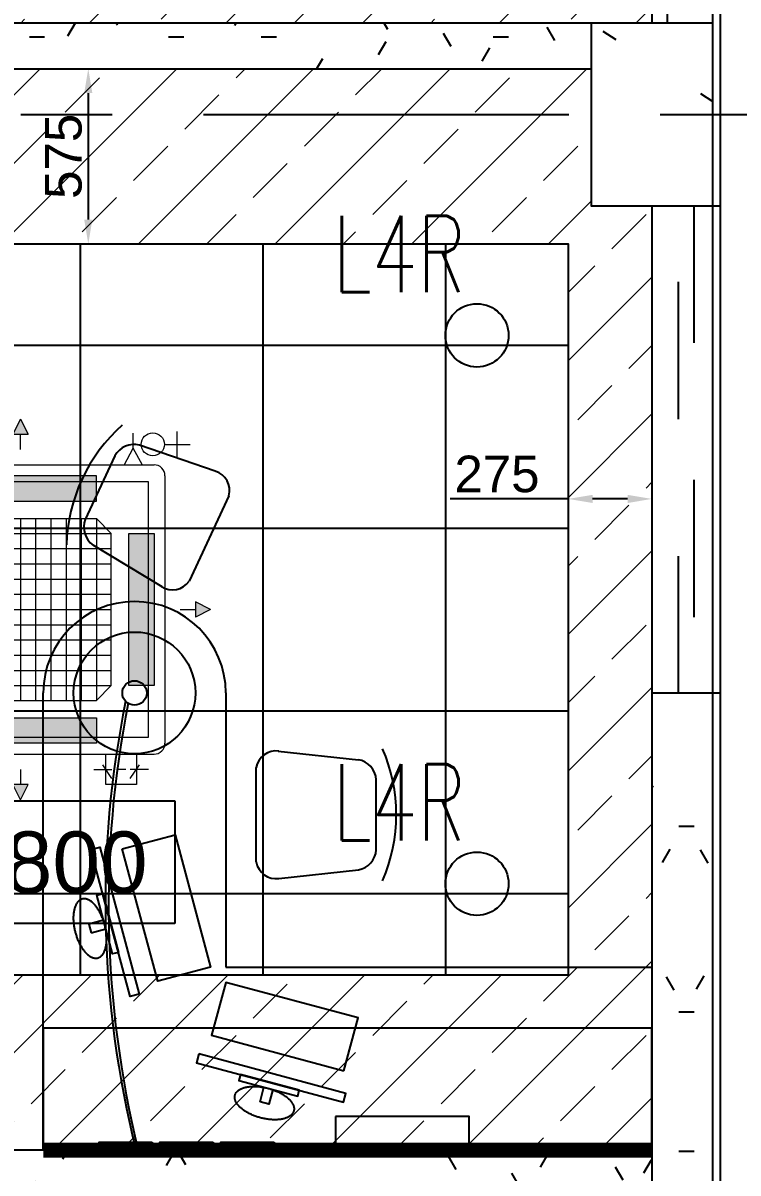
# Model space of a CAD drawing. Header units: millimetres. Extents: x -92759 to 184353, y -15225 to 86714.
# Drawn here: x -37799 to -35450, y 34066 to 37841 of the extents above; entities that cross this region are included whole.
import ezdxf

# ---------------------------------------------------------------- set-up
doc = ezdxf.new("R2010")
doc.units = ezdxf.units.MM
for name, pattern in [('HIDDEN', [0.375, 0.25, -0.125]), ('IDA - Dash 3mm', [900, 450, -450]), ('IDA - Grid Line', [2100, 1200, -300, 300, -300])]:
    doc.linetypes.add(name, pattern=pattern)
doc.layers.get('Defpoints').update_dxf_attribs({"color": 8})
for name, color, linetype in [('0-1', 9, 'Continuous'), ('A-_WALL----_E', 8, 'Continuous'), ('A-_WALL----_H', 8, 'Continuous'), ('A-_WALL----_H-1', 9, 'Continuous'), ('A-_WALLPRTN_E', 8, 'Continuous'), ('A-PATT-CONC', 8, 'Continuous'), ('AAG_Dimension', 7, 'Continuous'), ('E-_LITG _ CKT -DB', 1, 'HIDDEN'), ('E-legend', 1, 'Continuous'), ('HF', 7, 'Continuous'), ('HF Text', 7, 'Continuous'), ('M-ACMV_FCU', 5, 'Continuous'), ('PDF_M-_ACON----_E-N', 7, 'Continuous'), ('S-_COLN----_E', 8, 'Continuous')]:
    doc.layers.add(name, color=color, linetype=linetype)
for name, color, linetype, true_color in [('1599_FURN_RHH_BLK8 _NEW__1ST STY_dwg _2_-1', 7, 'Continuous', 0xaaaaaa), ('A-_FURN--1', 7, 'Continuous', 0xaaaaaa), ('A-_FURN--3', 7, 'Continuous', 0xaaaaaa), ('A-_FURN--4', 7, 'Continuous', 0xaaaaaa), ('A-_WIND----_E-1', 7, 'IDA - Dash 3mm', 0x00007f), ('S-_ANOTGRID_E-1', 9, 'IDA - Grid Line', 0x808080)]:
    doc.layers.add(name, color=color, linetype=linetype, true_color=true_color)
for name, color, linetype, lineweight in [('A--', 134, '500-1-RP', 25), ('HFI 9MM FPB', 94, 'Continuous', 5), ('M-ACMV_CDP', 190, 'DRAIN_PIPE', 25), ('M-ACMV_FCU-1', 86, 'Continuous', 9), ('M-ACMV_PWR', 1, 'REFRIGERANT', 25), ('M-ACMV_REF_PIPE', 134, '500-1-RP', 25), ('M-ACMV_VCD', 7, 'Continuous', 25)]:
    doc.layers.add(name, color=color, linetype=linetype, lineweight=lineweight)
doc.styles.add('Arial', font='arial.ttf')
doc.styles.add('Arial_4', font='arial.ttf', dxfattribs={"height": 1.8})
doc.styles.add('Simplex', font='simplex_.ttf', dxfattribs={"width": 0.7, "height": 450})
doc.styles.get("Standard").update_dxf_attribs({"font": 'arial.ttf'})
doc.linetypes.add('500-1-RP', pattern='A,0.75,-0.5,0.75,-0.5,0.75,-0.5,0.75,-1.7,["RP",Standard,S=1,R=0,X=-1,Y=-0.5],-1.7', length=7.9)
doc.linetypes.add('DRAIN_PIPE', pattern='A,0.5,-0.2,["D",Standard,S=0.1,R=0,X=-0.1,Y=-0.05],-0.25', length=0.95)
doc.linetypes.add('REFRIGERANT', pattern='A,15,-5.08,["R",Standard,S=2.54,R=0,X=-2.54,Y=-1.27],-5.08', length=25.16)
doc.dimstyles.get("Standard").update_dxf_attribs({"dimtxt": 0.18, "dimasz": 0.18, "dimexe": 0.18, "dimexo": 0.0625, "dimgap": 0.09, "dimtad": 0, "dimtih": 1, "dimtoh": 1, "dimdec": 4, "dimzin": 0, "dimdsep": 46, "dimtxsty": 'Standard', "dimcen": 0.09, "dimadec": 0, "dimazin": 0, "dimtfac": 1, "dimtdec": 4, "dimtofl": 0, "dimtmove": 0, "dimatfit": 3, "dimfxl": 1, "dimtolj": 1, "dimtzin": 0, "dimarcsym": 0})
pattern_1 = [(0, (-11870.95, 40538.29), (609.6, 152.4), [50.292, -406.908, 50.292, -406.908, -2438.4]), (0, (-11870.95, 40538.29), (609.6, 152.4), [-914.4, 50.292, -864.108, 50.292, -406.908, -1066.8]), (0, (-11870.95, 40538.29), (609.6, 152.4), [-2286, 50.292, -254.508, 50.292, -711.708]), (120, (-11642.35, 40614.49), (-436.78227, 451.7291), [50.292, -406.908, 50.292, -406.908, -2438.4]), (120, (-11642.35, 40614.49), (-436.78227, 451.7291), [-914.4, 50.292, -864.108, 50.292, -406.908, -1066.8]), (120, (-11642.35, 40614.49), (-436.78227, 451.7291), [-2286, 50.292, -254.508, 50.292, -711.708]), (240, (-11566.15, 40919.29), (-172.81773, -604.1291), [50.292, -406.908, 50.292, -406.908, -2438.4]), (240, (-11566.15, 40919.29), (-172.81773, -604.1291), [-914.4, 50.292, -864.108, 50.292, -406.908, -1066.8]), (240, (-11566.15, 40919.29), (-172.81773, -604.1291), [-2286, 50.292, -254.508, 50.292, -711.708])]

# ---------------------------------------------------------------- blocks, each defined once
blk = doc.blocks.new('IDA - Top Hung - 2 Panels - 1600L X 600H - B9-AW04-7606727-BLK8_RHH_1ST STOREY PLAN')
at = {"layer": 'A-_WIND----_E-1'}
for p, q in [((-800, 25), (800, 25)), ((-800, -25), (-800, 25)), ((800, 25), (800, -25)), ((800, -25), (-800, -25))]:
    blk.add_line(p, q, dxfattribs=at)
blk = doc.blocks.new('IDA - Rectangle Column - 400W X 600D-9046892-BLK8_RHH_1ST STOREY PLAN')
at = {"layer": 'S-_COLN----_E'}
h = blk.add_hatch(dxfattribs=at)
h.set_pattern_fill('FP_11', color=256, style=0, pattern_type=2)
h.set_pattern_definition([(50, (-19070.95, 35538.3), (1093.104, -95.634), [114.3, -1257.3]), (355, (-19071, 35538.3), (-211.457, 1146.34), [91.44, -1005.84]), (100.451, (-18979.9, 35530.3), (881.656, 1050.7), [97.14, -1068.54]), (46.184, (-19071, 35843.1), (1626.475, -252.257), [171.45, -1885.95]), (96.636, (-18935.4, 35822), (1424.416, 1484.565), [145.71, -1602.81]), (351.184, (-19071, 35843.1), (1424.43, 1484.55), [137.16, -1508.76]), (21, (-18918.55, 35766.9), (909.686, -613.591), [114.3, -1257.3]), (326, (-18918.5, 35766.9), (370.812, 1105.13), [91.44, -1005.84]), (71.451, (-18842.7, 35715.8), (1280.503, 491.528), [97.14, -1068.54]), (37.5, (-19070.95, 35538.3), (18.5313, 507.3303), [50.292, -943.356, 50.292, -970.788, -1009.65]), (37.5, (-19070.95, 35538.3), (18.5313, 507.3303), [-2014.728, 50.292, -959.358]), (7.5, (-19070.95, 35538.3), (400.918, 601.0836), [50.292, -531.876, 50.292, -920.496, -384.81]), (7.5, (-19070.95, 35538.3), (400.918, 601.0836), [-1552.956, 50.292, -334.518]), (327.5, (-19410.8, 35538.3), (813.545, -34.3737), [50.292, -330.708, 50.292, -2715.768]), (327.5, (-19410.8, 35538.3), (813.545, -34.3737), [-431.292, -1138.428, 50.292, -1527.048]), (317.5, (-19563.2, 35538.3), (888.775, 152.56), [50.292, -445.008, 50.292, -1859.28]), (317.5, (-19563.2, 35538.3), (888.775, 152.56), [-545.592, -739.14, 50.292, -1069.848])])
h.paths.add_polyline_path([(137.5, -300), (200, -300), (200, 300), (-200, 300), (-200, -300), (87.5, -300)])
for p, q in [((200, 300), (-200, 300)), ((-200, 300), (-200, -300)), ((200, -300), (200, 300)), ((-200, -300), (87.5, -300)), ((137.5, -300), (200, -300))]:
    blk.add_line(p, q, dxfattribs=at)
blk = doc.blocks.new('1599_FURN_RHH_BLK8 _NEW__1ST STY_dwg _2_-10346281-BLK8_RHH_1ST STOREY PLAN')
at = {"layer": 'A-_FURN--1', "flags": 128}
for points in [[(-1896.7, -45174.1), (-1896.7, -45199.1), (-2071.7, -45199.1), (-2071.7, -45174.1)], [(-1696.7, -45174.1), (-1696.7, -45199.1), (-1871.7, -45199.1), (-1871.7, -45174.1)], [(-1496.7, -45174.1), (-1496.7, -45199.1), (-1671.7, -45199.1), (-1671.7, -45174.1)]]:
    blk.add_lwpolyline(points, close=True, dxfattribs=at)
at = {"layer": 'A-_FURN--3', "flags": 128}
for points in [[(-1995.4, -44211), (-1821.6, -44164.4), (-1705.1, -44599.1), (-1879, -44645.7)], [(-1267, -44939.4), (-1220.4, -44765.5), (-1655.1, -44649.1), (-1701.7, -44822.9)], [(-1295.1, -45089.1), (-1295.1, -45199.1), (-855.1, -45199.1), (-855.1, -45089.1)]]:
    blk.add_lwpolyline(points, close=True, dxfattribs=at)
at = {"layer": 'A-_FURN--3'}
for radius in [200, 40]:
    blk.add_circle((-1955.1, -43699.1), radius, dxfattribs=at)
for centre, radius, start, end in [((1267, -44387.7), 3317.9, 168.5022, 194.1546), ((1357, -44391), 3397.5, 168.8326, 193.7582)]:
    blk.add_arc(centre, radius, start, end, dxfattribs=at)
at = {"layer": 'A-_FURN--4'}
for p, q in [((-2019.5, -42920.9), (-2116.7, -43129.4)), ((-1689.7, -42971.1), (-1938.3, -42886.1)), ((-1645.3, -43051.6), (-1776, -43332)), ((-1864.6, -43350.7), (-2091.2, -43214)), ((-2255.1, -44599.1), (-2255.1, -43699.1)), ((-1655.1, -43699.1), (-1655.1, -44599.1)), ((-1482.7, -43890), (-1219.6, -43918.2)), ((-1555.1, -44253.8), (-1555.1, -43944.4)), ((-1160.7, -44214.1), (-1160.7, -43984.1)), ((-1480.8, -44308), (-1219.6, -44280)), ((-2255.1, -45199.1), (-2255.1, -44599.1)), ((-1655.1, -44599.1), (-255.1, -44599.1)), ((-255.1, -44599.1), (-255.1, -45199.1)), ((-255.1, -44799.1), (-2255.1, -44799.1)), ((-2255.1, -44799.1), (-2255.1, -45199.1)), ((-255.1, -45199.1), (-255.1, -44799.1)), ((-2255.1, -45199.1), (-255.1, -45199.1)), ((-255.1, -45199.1), (-2255.1, -45199.1))]:
    blk.add_line(p, q, dxfattribs=at)
at = {"layer": 'A-_FURN--4', "flags": 128}
for points in [[(-1940.1, -44687.9), (-1969.1, -44695.7), (-2098.5, -44212.7), (-2069.5, -44205)], [(-2007.9, -44550.8), (-2027.2, -44556), (-2079, -44362.8), (-2059.7, -44357.6)], [(-2097.5, -44486.8), (-2049.2, -44473.9), (-2057, -44444.9), (-2105.3, -44457.8)], [(-1744, -44884.1), (-1751.7, -44913.1), (-1268.8, -45042.5), (-1261, -45013.5)], [(-1606.8, -44951.9), (-1612, -44971.2), (-1418.8, -45023), (-1413.6, -45003.6)], [(-1542.8, -45041.5), (-1529.9, -44993.2), (-1500.9, -45001), (-1513.9, -45049.3)]]:
    blk.add_lwpolyline(points, close=True, dxfattribs=at)
at = {"layer": 'A-_FURN--4'}
for centre, radius, start, end in [((-1631.2, -43228.9), 547.7, 131.6649, 178.3351), ((-1956.7, -42955.3), 71.6, 75.1157, 151.305), ((-1708.6, -43034.1), 65.8, 344.5154, 73.2649), ((-2050, -43155.4), 71.6, 158.695, 234.8843), ((-1830.2, -43294.8), 65.8, 236.7351, 325.4846), ((-1955.1, -43699.1), 300, 0, 180), ((-1490.3, -43955.2), 65.8, 81.7351, 170.4846), ((-1642.8, -44099), 547.7, 336.6649, 23.3351), ((-1232.2, -43988.7), 71.6, 3.695, 79.8843), ((-1232.2, -44209.4), 71.6, 280.1157, 356.305), ((-1490.3, -44242.9), 65.8, 189.5154, 278.2649)]:
    blk.add_arc(centre, radius, start, end, dxfattribs=at)
for points in [[(-2127.3, -44375.7), (-2175.6, -44388.7), (-2149.7, -44485.3)], [(-2053.1, -44459.4), (-2079, -44362.8), (-2127.3, -44375.7)], [(-2075.5, -44568.9), (-2027.2, -44556), (-2053.1, -44459.4)], [(-2149.7, -44485.3), (-2123.8, -44581.9), (-2075.5, -44568.9)], [(-1624.9, -45019.5), (-1612, -44971.2), (-1515.4, -44997.1)], [(-1515.4, -44997.1), (-1418.8, -45023), (-1431.8, -45071.3)], [(-1541.3, -45093.7), (-1637.9, -45067.8), (-1624.9, -45019.5)], [(-1431.8, -45071.3), (-1444.7, -45119.6), (-1541.3, -45093.7)]]:
    blk.add_rational_spline(points, [1, 0.707106781187, 1], degree=2, dxfattribs=at)
blk = doc.blocks.new('A$Cb2bf8f38')
at = {"layer": 'A-_WALL----_H'}
h = blk.add_hatch(dxfattribs=at)
h.set_pattern_fill('FP_3', color=256, style=0, pattern_type=2)
h.set_pattern_definition([(0, (-11870.95, 40538.3), (1219.2, 304.8), [50.292, -864.108, 50.292, -864.108, -4876.8]), (0, (-11870.95, 40538.3), (1219.2, 304.8), [-1828.8, 50.292, -1778.508, 50.292, -864.108, -2133.6]), (0, (-11870.95, 40538.3), (1219.2, 304.8), [-4572, 50.292, -559.308, 50.292, -1473.708]), (120, (-11413.75, 40690.7), (-873.5645, 903.4582), [50.292, -864.108, 50.292, -864.108, -4876.8]), (120, (-11413.75, 40690.7), (-873.5645, 903.4582), [-1828.8, 50.292, -1778.508, 50.292, -864.108, -2133.6]), (120, (-11413.75, 40690.7), (-873.5645, 903.4582), [-4572, 50.292, -559.308, 50.292, -1473.708]), (240, (-11261.35, 41300.3), (-345.6355, -1208.2582), [50.292, -864.108, 50.292, -864.108, -4876.8]), (240, (-11261.35, 41300.3), (-345.6355, -1208.2582), [-1828.8, 50.292, -1778.508, 50.292, -864.108, -2133.6]), (240, (-11261.35, 41300.3), (-345.6355, -1208.2582), [-4572, 50.292, -559.308, 50.292, -1473.708])])
h.paths.add_polyline_path([(7425, -1700), (7425, -520), (7400, -520), (7400, -1700)])
h.paths.add_polyline_path([(7425, 1080), (7425, 3100), (7400, 3100), (7400, 1105), (7312.5, 1105), (7312.5, 1080), (7330.2, 1080)])
h.paths.add_polyline_path([(7400, 4700), (7425, 4700), (7425, 5450), (7312.5, 5450), (7312.5, 5425), (7400, 5425), (7400, 5300)])
h.paths.add_polyline_path([(7425, 7050), (7425, 9000), (7400, 9000), (7400, 7075), (7312.5, 7075), (7312.5, 7050), (7330.2, 7050)])
at = {"layer": 'A-_WALL----_H-1'}
h = blk.add_hatch(dxfattribs=at)
h.set_pattern_fill('FP_1', color=256, style=0, pattern_type=2)
h.set_pattern_definition(pattern_1)
h.paths.add_polyline_path([(7287.5, -1700), (7400, -1700), (7400, -520), (7200, -520), (7200, -1700)])
h.paths.add_polyline_path([(7200, 1080), (7312.5, 1080), (7312.5, 1105), (7400, 1105), (7400, 3100), (7200, 3100), (7200, 1450)])
h.paths.add_polyline_path([(7400, 5300), (7400, 5425), (7312.5, 5425), (7312.5, 5450), (7200, 5450), (7200, 5300), (7309.1, 5300)])
h.paths.add_polyline_path([(7200, 7050), (7312.5, 7050), (7312.5, 7075), (7400, 7075), (7400, 9000), (7200, 9000), (7200, 8188.6)])
h = blk.add_hatch(dxfattribs=at)
h.set_pattern_fill('FP_1', color=256, style=0, pattern_type=2)
h.set_pattern_definition(pattern_1)
h.paths.add_polyline_path([(7000, 5150), (7000, 5300), (2900, 5300), (2900, 5150), (4329.4, 5150)])
h = blk.add_hatch(dxfattribs=at)
h.set_pattern_fill('FP_1', color=256, style=0, pattern_type=2)
h.set_pattern_definition(pattern_1)
h.paths.add_polyline_path([(2450, 1450), (7200, 1450), (7200, 1600), (2450, 1600)])
blk.add_lwpolyline([(-2385, -9825), (-2385, -5100), (7400, -5125), (7400, 46800), (-18575, 46800), (-18575, 38037.5), (-30600, 38100), (-30625, 26375), (-28100, 26375), (-28100, -2400), (-10500, -2425), (-10500, -9800), (-2385, -9825)], close=True)
at = {"layer": 'A-_WALL----_E'}
for p, q in [((7425, 4700), (7425, 24947.6)), ((7200, 9050.1), (7200, 5300)), ((7400, 5300), (7400, 5425)), ((7200, 4700), (7200, -4900)), ((7400, 4700), (7425, 4700)), ((7425, -5125), (7425, 4700)), ((7287.5, 3100), (7200, 3100)), ((7425, 3100), (7337.5, 3100)), ((7400, 1105), (7400, 3100))]:
    blk.add_line(p, q, dxfattribs=at)
at = {"layer": 'A-_WALLPRTN_E'}
for p, q in [((2900, 5150), (7000, 5150)), ((7200, 1600), (2450, 1600))]:
    blk.add_line(p, q, dxfattribs=at)
at = {"layer": 'S-_ANOTGRID_E-1'}
for p, q in [((7400, -20141.4), (7400, 53272.8)), ((-38373.1, 5000), (13584.7, 5000))]:
    blk.add_line(p, q, dxfattribs=at)
at = {"layer": '1599_FURN_RHH_BLK8 _NEW__1ST STY_dwg _2_-1'}
blk.add_blockref('1599_FURN_RHH_BLK8 _NEW__1ST STY_dwg _2_-10346281-BLK8_RHH_1ST STOREY PLAN', (7455.1, 46800), dxfattribs=at)
at = {"layer": 'A-_WIND----_E-1', "rotation": 89.99999999999991}
blk.add_blockref('IDA - Top Hung - 2 Panels - 1600L X 600H - B9-AW04-7606727-BLK8_RHH_1ST STOREY PLAN', (7312.5, 3900), dxfattribs=at)
at = {"layer": 'S-_COLN----_E'}
blk.add_blockref('IDA - Rectangle Column - 400W X 600D-9046892-BLK8_RHH_1ST STOREY PLAN', (7200, 5000), dxfattribs=at)
blk = doc.blocks.new('*D639')
at = {"layer": 'AAG_Dimension', "color": 0, "lineweight": -2, "transparency": 16777216}
for p, q in [((18795.9, 463199.5), (18407.8, 463199.5)), ((18795.9, 463220.3), (18795.9, 463199.3)), ((18991, 463199.5), (18875.9, 463199.5)), ((19071, 463220.3), (19071, 463199.3))]:
    blk.add_line(p, q, dxfattribs=at)
at = {"layer": 'AAG_Dimension', "color": 0, "transparency": 16777216}
for points in [[(18875.9, 463212.8), (18875.9, 463186.1), (18795.9, 463199.5)], [(18991, 463212.8), (18991, 463186.1), (19071, 463199.5)]]:
    blk.add_solid(points, dxfattribs=at)
at = {"layer": 'Defpoints', "color": 0, "transparency": 16777216}
for p in [(18795.9, 463220.4), (18795.9, 463199.5), (19071, 463220.4)]:
    blk.add_point(p, dxfattribs=at)
at = {"layer": 'AAG_Dimension', "color": 152, "true_color": 0x2776bb, "transparency": 16777216, "insert": (18561.8, 463280.7), "char_height": 120, "attachment_point": 5, "style": 'Arial'}
blk.add_mtext('\\A1;275', dxfattribs=at)
blk = doc.blocks.new('*D641')
at = {"layer": 'AAG_Dimension', "color": 0, "lineweight": -2, "transparency": 16777216}
for p, q in [((17219.2, 464611.7), (17219.3, 464611.7)), ((17219.1, 464531.7), (17219.1, 464116.3)), ((17219.2, 464036.3), (17219.3, 464036.3))]:
    blk.add_line(p, q, dxfattribs=at)
at = {"layer": 'AAG_Dimension', "color": 0, "transparency": 16777216}
for points in [[(17205.8, 464531.7), (17232.4, 464531.7), (17219.1, 464611.7)], [(17205.8, 464116.3), (17232.4, 464116.3), (17219.1, 464036.3)]]:
    blk.add_solid(points, dxfattribs=at)
at = {"layer": 'Defpoints', "color": 0, "transparency": 16777216}
for p in [(17219.1, 464611.7), (17219.1, 464036.3), (17219.1, 464036.3)]:
    blk.add_point(p, dxfattribs=at)
at = {"layer": 'AAG_Dimension', "color": 152, "true_color": 0x2776bb, "transparency": 16777216, "insert": (17138.1, 464324), "char_height": 120, "attachment_point": 5, "rotation": 90, "style": 'Arial'}
blk.add_mtext('\\A1;575', dxfattribs=at)
blk = doc.blocks.new('A$C020d881d')
at = {"layer": 'E-legend', "lineweight": 25}
blk.add_circle((818.7, 172), 103.8, dxfattribs=at)
at = {"layer": 'E-legend', "lineweight": 25, "style": 'Simplex', "width": 0.7}
blk.add_text('L4R', height=250, dxfattribs=at).set_placement((345.2, 314.3))
blk = doc.blocks.new('EL_B8_L1_R4')
at = {"color": 1, "linetype": 'HIDDEN', "ltscale": 40, "const_width": 50}
blk.add_lwpolyline([(15992.9, -38958.3), (17992.9, -38958.3)], dxfattribs=at)
at = {"layer": 'E-_LITG _ CKT -DB', "ltscale": 0.5}
for p in [(16599.3, -36455.8), (16599.3, -38255.8)]:
    blk.add_blockref('A$C020d881d', p, dxfattribs=at)
blk = doc.blocks.new('A$Ca8a76259')
at = {"layer": 'M-ACMV_FCU', "lineweight": 0}
h = blk.add_hatch(color=256, dxfattribs=at)
h.dxf.hatch_style = 1
h.paths.add_polyline_path([(0, 625), (-25, 575), (25, 575)])
h = blk.add_hatch(color=256, dxfattribs=at)
h.dxf.hatch_style = 1
h.paths.add_polyline_path([(250, 356), (250, 439), (-250, 439), (-250, 356)])
h.paths.add_polyline_path([(356, -250), (439, -250), (439, 250), (356, 250)])
h.paths.add_polyline_path([(-356, 250), (-439, 250), (-439, -250), (-356, -250)])
h.paths.add_polyline_path([(-250, -356), (-250, -439), (250, -439), (250, -356)])
h = blk.add_hatch(color=256, dxfattribs=at)
h.dxf.hatch_style = 1
h.paths.add_polyline_path([(-625, 0), (-575, -25), (-575, 25)])
h = blk.add_hatch(color=256, dxfattribs=at)
h.dxf.hatch_style = 1
h.paths.add_polyline_path([(625, 0), (575, 25), (575, -25)])
h = blk.add_hatch(color=256, dxfattribs=at)
h.dxf.hatch_style = 1
h.paths.add_polyline_path([(0, -625), (25, -575), (-25, -575)])
for p, q in [((0, 625), (-25, 575)), ((0, 625), (25, 575)), ((-25, 575), (25, 575)), ((0, 525), (0, 575)), ((439, 475), (-439, 475)), ((439, 475), (439, 475)), ((-475, 439), (-475, -439)), ((475, 439), (475, 439)), ((475, 439), (475, -439)), ((-298.5, 250), (-250, 298.5)), ((-250, 298.5), (250, 298.5)), ((-250, 298.5), (-250, -298.5)), ((-200, 298.5), (-200, -298.5)), ((-150, 298.5), (-150, -298.5)), ((-100, 298.5), (-100, -298.5)), ((-50, 298.5), (-50, -298.5)), ((0, 298.5), (0, -298.5)), ((50, 298.5), (50, -298.5)), ((100, 298.5), (100, -298.5)), ((150, 298.5), (150, -298.5)), ((200, 298.5), (200, -298.5)), ((250, 298.5), (298.5, 250)), ((250, 298.5), (250, -298.5)), ((-298.5, 250), (-298.5, -250)), ((298.5, 250), (-298.5, 250)), ((298.5, 250), (298.5, -250)), ((298.5, 200), (-298.5, 200)), ((298.5, 150), (-298.5, 150)), ((298.5, 100), (-298.5, 100)), ((298.5, 50), (-298.5, 50)), ((-625, 0), (-575, 25)), ((-625, 0), (-575, -25)), ((-575, -25), (-575, 25)), ((-525, 0), (-575, 0)), ((298.5, 0), (-298.5, 0)), ((525, 0), (575, 0)), ((575, 25), (575, -25)), ((625, 0), (575, 25)), ((625, 0), (575, -25)), ((298.5, -50), (-298.5, -50)), ((298.5, -100), (-298.5, -100)), ((298.5, -150), (-298.5, -150)), ((298.5, -200), (-298.5, -200)), ((-250, -298.5), (-298.5, -250)), ((298.5, -250), (-298.5, -250)), ((250, -298.5), (298.5, -250)), ((-250, -298.5), (250, -298.5)), ((439, -475), (-439, -475)), ((0, -525), (0, -575)), ((25, -575), (-25, -575)), ((0, -625), (-25, -575)), ((0, -625), (25, -575))]:
    blk.add_line(p, q, dxfattribs=at)
for points in [[(420, 420), (420, -420), (-420, -420), (-420, 420)], [(-250, 356), (250, 356), (250, 439), (-250, 439)], [(-356, 250), (-356, -250), (-439, -250), (-439, 250)], [(356, 250), (356, -250), (439, -250), (439, 250)], [(-250, -356), (250, -356), (250, -439), (-250, -439)]]:
    blk.add_lwpolyline(points, close=True, dxfattribs=at)
for centre, start, end in [((-439, 439), 90, 180), ((439, 439), 0, 90), ((-439, -439), 180, 270), ((439, -439), 270, 0)]:
    blk.add_arc(centre, 36, start, end, dxfattribs=at)
blk = doc.blocks.new('SSO')
at = {"layer": 'M-ACMV_PWR', "linetype": 'ByBlock', "lineweight": 5}
for p, q in [((1064770.3, 20778.3), (1064770.3, 20878.3)), ((1064820.3, 20828.3), (1064720.3, 20828.3))]:
    blk.add_line(p, q, dxfattribs=at)
blk.add_circle((1064770.3, 20733.6), 44.6, dxfattribs=at)
blk.add_circle((1064770.3, 20733.6), 44.6, dxfattribs=at)
blk = doc.blocks.new('A$C81577ca4')
at = {"layer": 'A--', "lineweight": 0, "ltscale": 0.75}
for p, q in [((19, -95), (-36, -125)), ((-36, -125), (-86, -125)), ((19, -155), (-36, -125))]:
    blk.add_line(p, q, dxfattribs=at)
blk = doc.blocks.new('A$C49267d6b')
at = {"layer": 'PDF_M-_ACON----_E-N', "lineweight": 0}
for p, q in [((-25.4, 76.2), (12.7, 101.6)), ((0, 127), (0, 76.2)), ((0, 63.5), (0, 38.1)), ((-25.4, 25.4), (12.7, 0)), ((0, -25.4), (0, 25.4))]:
    blk.add_line(p, q, dxfattribs=at)
blk = doc.blocks.new('FCU -1')
at = {"layer": 'M-ACMV_CDP', "lineweight": 5}
blk.add_line((378826.6, -51081.4), (378826.6, -51186.4), dxfattribs=at)
at = {"layer": 'M-ACMV_VCD', "lineweight": 5}
blk.add_lwpolyline([(378127.5, -50132.1), (378127.5, -50032.1), (378227.5, -50032.1), (378227.5, -50132.1)], close=True, dxfattribs=at)
at = {"layer": 'M-ACMV_FCU', "lineweight": 5, "rotation": 270}
blk.add_blockref('A$Ca8a76259', (378508.4, -50607.1), dxfattribs=at)
at = {"layer": 'M-ACMV_PWR', "color": 1, "linetype": 'ByBlock', "lineweight": 5, "xscale": 0.85, "yscale": 0.85, "zscale": 0.85, "rotation": 90}
blk.add_blockref('SSO', (395697, -956204), dxfattribs=at)
at = {"layer": 'M-ACMV_REF_PIPE', "lineweight": 5, "rotation": 90}
blk.add_blockref('A$C81577ca4', (378012.4, -51100.4), dxfattribs=at)
at = {"layer": 'M-ACMV_VCD', "lineweight": 5, "xscale": -1.181061443391948, "yscale": 1.181061443391948, "zscale": 1.181061443391948, "rotation": 90}
blk.add_blockref('A$C49267d6b', (378237.5, -50082.1), dxfattribs=at)
blk = doc.blocks.new('ACMV_B8L1_R9')
at = {"layer": 'M-ACMV_FCU-1', "rotation": 180}
blk.add_blockref('FCU -1', (630503.5, -124645.7), dxfattribs=at)
blk = doc.blocks.new('RCP_B8L1')
at = {"layer": 'A-PATT-CONC'}
h = blk.add_hatch(dxfattribs=at)
h.set_pattern_fill('ANSI37', color=256, scale=189, angle=45)
h.set_pattern_definition([(90, (14595.9, 461636.3), (-600.075, 0), []), (180, (14595.9, 461636.3), (-6e-14, -600.075), [])])
h.paths.add_polyline_path([(14595.88453, 464036.29868), (18795.88453, 464036.29868), (18795.88453, 461636.29868), (14595.88453, 461636.29868)])
at = {"layer": 'HFI 9MM FPB'}
h = blk.add_hatch(dxfattribs=at)
h.set_pattern_fill('ANSI33', color=256, scale=50)
h.set_pattern_definition([(45, (-200000, 500000), (-224.5064, 224.5064), []), (45, (-199775.5, 500000), (-224.5064, 224.5064), [158.75, -79.375])])
h.paths.add_polyline_path([(14286.95033, 468261.70958), (19120.95033, 468261.70958), (19120.95033, 464761.70958), (14286.95033, 464761.70958)])
h.paths.add_polyline_path([(14603.95033, 468011.70958), (18803.95032, 468011.70958), (18803.95032, 465011.70958), (14603.95033, 465011.70958)], flags=16)
h = blk.add_hatch(dxfattribs=at)
h.set_pattern_fill('ANSI33', color=256, scale=50)
h.paths.add_polyline_path([(19070.95033, 461061.70958), (14320.95033, 461061.70958), (14320.95033, 464161.70958), (14770.95033, 464161.70958), (14770.95033, 464611.70958), (18870.95033, 464611.70958), (18870.95033, 464161.70958), (19070.95033, 464161.70958)])
h.paths.add_polyline_path([(14595.88453, 464036.29868), (18795.88453, 464036.29868), (18795.88453, 461636.29868), (14595.88453, 461636.29868)], flags=16)
at = {"layer": 'HF'}
for points in [[(14286.95033, 468261.70958), (19120.95033, 468261.70958), (19120.95033, 464761.70958), (14286.95033, 464761.70958)], [(19070.95033, 461061.70958), (14320.95033, 461061.70958), (14320.95033, 464161.70958), (14770.95033, 464161.70958), (14770.95033, 464611.70958), (18870.95033, 464611.70958), (18870.95033, 464161.70958), (19070.95033, 464161.70958)], [(14595.88453, 464036.29868), (18795.88453, 464036.29868), (18795.88453, 461636.29868), (14595.88453, 461636.29868)]]:
    blk.add_lwpolyline(points, close=True, dxfattribs=at)
at = {"layer": 'HF Text', "insert": (16139.19031, 462107.77031), "char_height": 201.462343, "width": 1263.3462081, "attachment_point": 1, "style": 'Arial_4', "bg_fill": 16, "box_fill_scale": 1.5, "bg_fill_color": 256, "bg_fill_transparency": 0}
blk.add_mtext('CH= 2800', dxfattribs=at)
at = {"layer": 'AAG_Dimension'}
dim = blk.add_linear_dim(base=(17219.09172, 464036.29868), p1=(17219.09172, 464611.70958), p2=(17219.09172, 464036.29868), angle=90, dimstyle='Standard', dxfattribs=at)
dim.commit()
dim.dimension.update_dxf_attribs({"geometry": '*D641', "text_midpoint": (17138.06853, 464324.00413)})
dim = blk.add_linear_dim(base=(18795.88453, 463199.45209), p1=(19070.95033, 463220.37896), p2=(18795.88453, 463220.37896), dimstyle='Standard', dxfattribs=at)
dim.commit()
dim.dimension.update_dxf_attribs({"geometry": '*D639', "text_midpoint": (18561.84633, 463280.72084)})

msp = doc.modelspace()

# ---------------------------------------------------------------- block references
at = {"layer": '0-1'}
msp.add_blockref('A$Cb2bf8f38', (-42933, 32541.2), dxfattribs=at)

# ---------------------------------------------------------------- next in the draw order: block references
at = {"color": 0}
msp.add_blockref('EL_B8_L1_R4', (-53725.9, 73099.6), dxfattribs=at)
at = {"layer": 'A-PATT-CONC', "color": 152, "true_color": 0x2776bb}
msp.add_blockref('RCP_B8L1', (-54804, -426920.5), dxfattribs=at)

# ---------------------------------------------------------------- next in the draw order: block references
at = {"layer": 'M-ACMV_FCU', "color": 5}
msp.add_blockref('ACMV_B8L1_R9', (-289803, 109954.6), dxfattribs=at)

doc.saveas('drawing.dxf')
